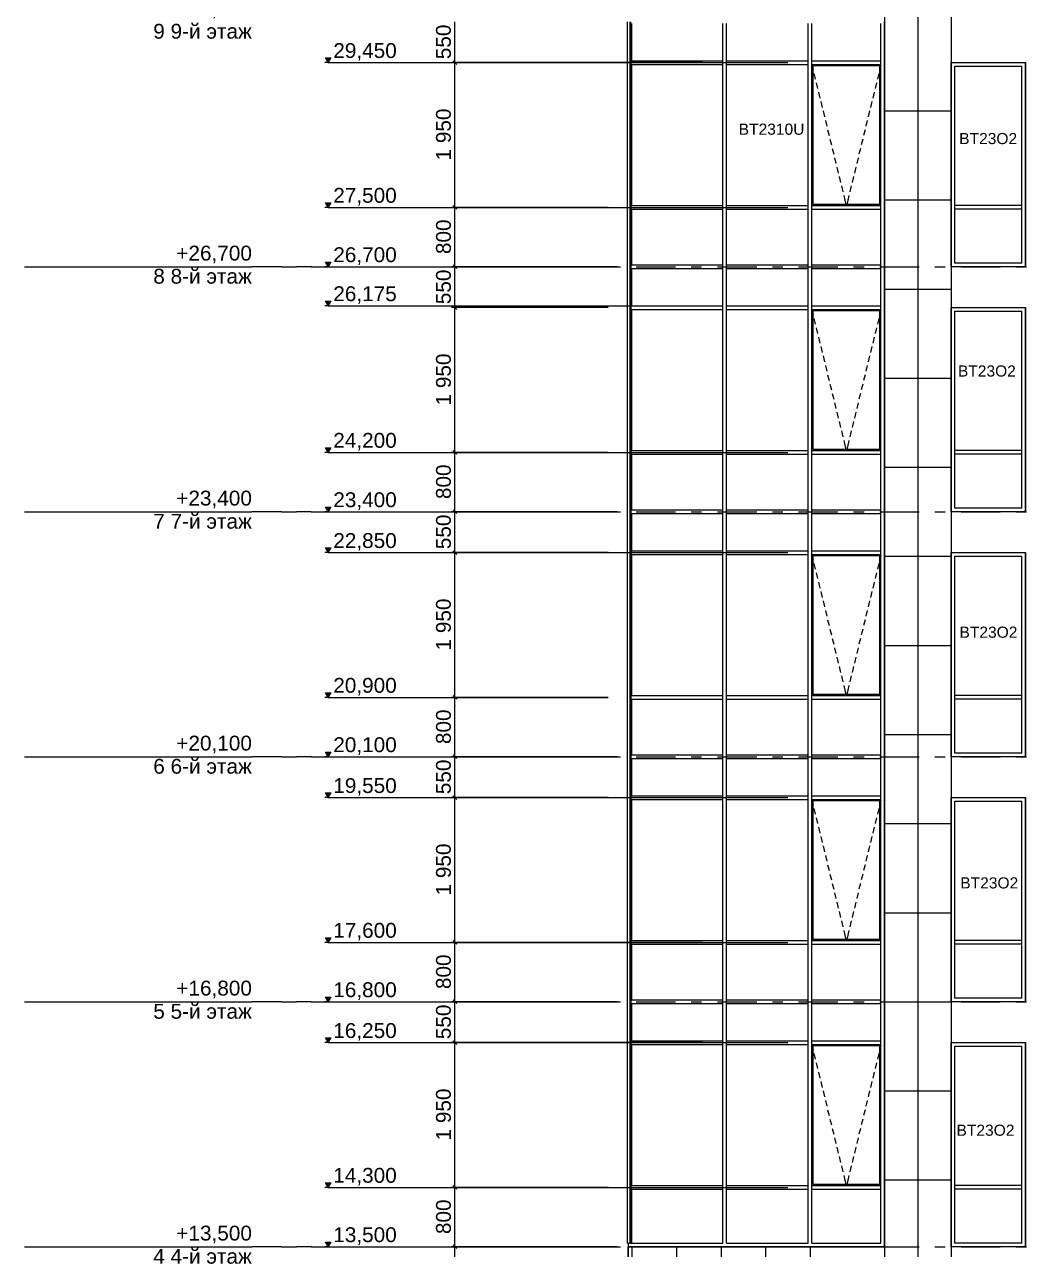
# Model space of a CAD drawing. Header units: millimetres. Extents: x 1499747 to 4341325, y -28481 to 441852.
# Drawn here: x 4170860 to 4184339, y 294117 to 310617 of the extents above; entities that cross this region are included whole.
import ezdxf
from ezdxf.xclip import XClip

# ---------------------------------------------------------------- set-up
doc = ezdxf.new("R2010")
doc.units = ezdxf.units.MM
doc.header["$MEASUREMENT"] = 0
doc.header["$XCLIPFRAME"] = 0
doc.linetypes.add('Штрих-Штриховая', pattern=[1093.611073, 529.166651, -211.666656, 141.111112, -211.666656])
for name, color, linetype, lineweight in [('2  Фасад_26_0_Ном._пера__1_Ном._пера__7', 7, 'Continuous', 18), ('2  Фасад_26_0_Ном._пера__20_Ном._пера__1', 1, 'Continuous', 18), ('2  Фасад_26_Витражные окна_Ном._пера__1_Ном._пера__7', 7, 'Continuous', 18), ('2  Фасад_26_Витражные окна_Ном._пера__20_Ном._пера__1', 1, 'Continuous', 18), ('2  Фасад_26_Витражные окна_Ном._пера__3_Ном._пера__30', 30, 'Continuous', 18), ('2  Фасад_26_Отделка керамика_Ном._пера__1_Ном._пера__7', 7, 'Continuous', 18), ('2  Фасад_26_Размер - Общий_Ном._пера__1_Ном._пера__7', 7, 'Continuous', 18), ('2  Фасад_26_Сетка кладки_Ном._пера__102_Ном._пера__9', 9, 'Continuous', 18), ('2  Фасад_26_Сетка кладки_Ном._пера__1_Ном._пера__7', 7, 'Continuous', 18)]:
    doc.layers.add(name, color=color, linetype=linetype, lineweight=lineweight)
doc.layers.add('Чертеж и Рисунок', color=7, linetype='Continuous')
doc.styles.add('СГЕНЕРИР_СТИЛЬ_2', font='arial.ttf')

# ---------------------------------------------------------------- blocks, each defined once
blk = doc.blocks.new('Чертеж_6_26', base_point=(1593971, 9692))
at = {"layer": '2  Фасад_26_Размер - Общий_Ном._пера__1_Ном._пера__7', "linetype": 'Continuous', "true_color": 0xc7c8ca}
for points in [[(1588382, 39142), (1588419, 39204), (1588346, 39204)], [(1588382, 37192), (1588419, 37254), (1588346, 37254)], [(1588382, 36392), (1588419, 36454), (1588346, 36454)], [(1588382, 35867), (1588419, 35929), (1588346, 35929)], [(1588382, 33892), (1588419, 33954), (1588346, 33954)], [(1588382, 33092), (1588419, 33154), (1588346, 33154)], [(1588382, 32542), (1588419, 32604), (1588346, 32604)], [(1588382, 30592), (1588419, 30654), (1588346, 30654)], [(1588382, 29792), (1588419, 29854), (1588346, 29854)], [(1588382, 29242), (1588419, 29304), (1588346, 29304)], [(1588382, 27292), (1588419, 27354), (1588346, 27354)], [(1588382, 26492), (1588419, 26554), (1588346, 26554)], [(1588382, 25942), (1588419, 26004), (1588346, 26004)], [(1588382, 23992), (1588419, 24054), (1588346, 24054)], [(1588382, 23192), (1588419, 23254), (1588346, 23254)]]:
    blk.add_hatch(color=9, dxfattribs=at).paths.add_polyline_path(points)
at = {"layer": '2  Фасад_26_0_Ном._пера__1_Ном._пера__7', "color": 9, "linetype": 'Continuous', "true_color": 0xc7c8ca}
for p, q in [((1584292, 36392), (1587354, 36392)), ((1587754, 36392), (1587354, 36392)), ((1587754, 36392), (1587954, 36392)), ((1588054, 36392), (1587954, 36392)), ((1588154, 36392), (1588054, 36392)), ((1584292, 33092), (1587354, 33092)), ((1587754, 33092), (1587354, 33092)), ((1587754, 33092), (1587954, 33092)), ((1588054, 33092), (1587954, 33092)), ((1588154, 33092), (1588054, 33092)), ((1584292, 29792), (1587354, 29792)), ((1587754, 29792), (1587354, 29792)), ((1587754, 29792), (1587954, 29792)), ((1588054, 29792), (1587954, 29792)), ((1588154, 29792), (1588054, 29792)), ((1584292, 26492), (1587354, 26492)), ((1587754, 26492), (1587354, 26492)), ((1587754, 26492), (1587954, 26492)), ((1588054, 26492), (1587954, 26492)), ((1588154, 26492), (1588054, 26492)), ((1584292, 23192), (1587354, 23192)), ((1587754, 23192), (1587354, 23192)), ((1587754, 23192), (1587954, 23192)), ((1588054, 23192), (1587954, 23192)), ((1588154, 23192), (1588054, 23192))]:
    blk.add_line(p, q, dxfattribs=at)
at = {"layer": '2  Фасад_26_0_Ном._пера__20_Ном._пера__1', "color": 9, "linetype": 'Штрих-Штриховая', "true_color": 0xc7c8ca}
for p, q in [((1588154, 36392), (1649362, 36392)), ((1588154, 33092), (1649362, 33092)), ((1588154, 29792), (1649362, 29792)), ((1588154, 26492), (1649362, 26492)), ((1588154, 23192), (1649362, 23192))]:
    blk.add_line(p, q, dxfattribs=at)
at = {"layer": '2  Фасад_26_Витражные окна_Ном._пера__1_Ном._пера__7', "color": 9, "linetype": 'Continuous', "true_color": 0xc7c8ca}
for p, q in [((1592412, 39142), (1592412, 39692)), ((1592448, 39142), (1592448, 39692)), ((1592455, 39142), (1592455, 39692)), ((1592467, 39667), (1592467, 39167)), ((1593696, 39142), (1593696, 39667)), ((1593746, 39167), (1593746, 39667)), ((1594846, 39167), (1594846, 39667)), ((1594896, 39167), (1594896, 39667)), ((1595821, 39167), (1595821, 39667)), ((1595871, 39142), (1595871, 39692)), ((1592412, 37192), (1592412, 39142)), ((1592448, 37192), (1592448, 39142)), ((1592455, 37192), (1592455, 39142)), ((1592457, 39142), (1592455, 39142)), ((1592457, 39167), (1593696, 39167)), ((1592457, 39167), (1592457, 39117)), ((1592457, 39117), (1593696, 39117)), ((1592467, 39117), (1592467, 37217)), ((1593696, 39117), (1593696, 39142)), ((1593696, 37192), (1593696, 39117)), ((1593746, 39167), (1593915, 39167)), ((1593746, 39142), (1593746, 39167)), ((1593746, 39117), (1593746, 39142)), ((1593746, 39117), (1593915, 39117)), ((1593746, 37217), (1593746, 39117)), ((1593915, 39167), (1594846, 39167)), ((1593915, 39117), (1594846, 39117)), ((1594846, 39142), (1594846, 39167)), ((1594846, 39117), (1594846, 39142)), ((1594846, 37217), (1594846, 39117)), ((1594896, 39167), (1595821, 39167)), ((1594896, 39142), (1594896, 39167)), ((1594896, 39117), (1594896, 39142)), ((1594896, 39117), (1595821, 39117)), ((1594896, 37217), (1594896, 39117)), ((1595821, 39117), (1595821, 39167)), ((1595821, 37217), (1595821, 39117)), ((1595871, 37192), (1595871, 39142)), ((1597771, 38792), (1597771, 39142)), ((1594911, 39102), (1595806, 39102)), ((1594911, 37232), (1594911, 39102)), ((1595806, 39102), (1595806, 37232)), ((1596821, 38792), (1596821, 39092)), ((1596821, 39092), (1597271, 39092)), ((1597271, 39092), (1597721, 39092)), ((1597721, 38792), (1597721, 39092)), ((1596821, 37392), (1596821, 38792)), ((1597721, 37392), (1597721, 38792)), ((1597771, 37392), (1597771, 38792)), ((1596821, 37217), (1596821, 37392)), ((1597721, 37217), (1597721, 37392)), ((1597771, 37192), (1597771, 37392)), ((1592412, 36392), (1592412, 37192)), ((1592448, 36392), (1592448, 37192)), ((1592457, 37192), (1592455, 37192)), ((1592455, 36392), (1592455, 37192)), ((1592457, 37217), (1593696, 37217)), ((1592457, 37217), (1592457, 37167)), ((1592457, 37167), (1593696, 37167)), ((1592467, 37167), (1592467, 36417)), ((1593696, 37167), (1593696, 37192)), ((1593696, 36392), (1593696, 37167)), ((1593746, 37217), (1593915, 37217)), ((1593746, 37192), (1593746, 37217)), ((1593746, 37167), (1593746, 37192)), ((1593746, 37167), (1593915, 37167)), ((1593746, 36417), (1593746, 37167)), ((1593915, 37217), (1594846, 37217)), ((1593915, 37167), (1594846, 37167)), ((1594846, 37192), (1594846, 37217)), ((1594846, 37167), (1594846, 37192)), ((1594846, 36417), (1594846, 37167)), ((1594896, 37217), (1595821, 37217)), ((1594896, 37192), (1594896, 37217)), ((1594896, 37167), (1594896, 37192)), ((1594896, 37167), (1595821, 37167)), ((1594896, 36417), (1594896, 37167)), ((1595806, 37232), (1594911, 37232)), ((1595821, 37167), (1595821, 37217)), ((1595821, 36417), (1595821, 37167)), ((1595871, 36392), (1595871, 37192)), ((1596821, 37192), (1596821, 37217)), ((1597271, 37217), (1596821, 37217)), ((1596821, 37167), (1596821, 37192)), ((1596821, 36442), (1596821, 37167)), ((1597271, 37167), (1596821, 37167)), ((1597721, 37217), (1597271, 37217)), ((1597721, 37167), (1597271, 37167)), ((1597721, 37192), (1597721, 37217)), ((1597721, 37167), (1597721, 37192)), ((1597721, 36442), (1597721, 37167)), ((1597771, 36392), (1597771, 37192)), ((1592412, 35842), (1592412, 36392)), ((1592448, 35842), (1592448, 36392)), ((1592455, 35842), (1592455, 36392)), ((1592457, 36392), (1592455, 36392)), ((1592457, 36417), (1593696, 36417)), ((1592457, 36417), (1592457, 36367)), ((1592457, 36367), (1593696, 36367)), ((1592467, 36367), (1592467, 35867)), ((1593696, 36367), (1593696, 36392)), ((1593696, 35842), (1593696, 36367)), ((1593746, 36417), (1593915, 36417)), ((1593746, 36392), (1593746, 36417)), ((1593746, 36367), (1593746, 36392)), ((1593746, 36367), (1593915, 36367)), ((1593746, 35867), (1593746, 36367)), ((1593915, 36417), (1594846, 36417)), ((1593915, 36367), (1594846, 36367)), ((1594846, 36392), (1594846, 36417)), ((1594846, 36367), (1594846, 36392)), ((1594846, 35867), (1594846, 36367)), ((1594896, 36417), (1595821, 36417)), ((1594896, 36392), (1594896, 36417)), ((1594896, 36367), (1594896, 36392)), ((1594896, 36367), (1595821, 36367)), ((1594896, 35867), (1594896, 36367)), ((1595821, 36367), (1595821, 36417)), ((1595821, 35867), (1595821, 36367)), ((1595871, 35842), (1595871, 36392)), ((1597271, 36392), (1596771, 36392)), ((1597271, 36442), (1596821, 36442)), ((1597721, 36442), (1597271, 36442)), ((1597771, 36392), (1597271, 36392)), ((1592412, 33892), (1592412, 35842)), ((1592448, 33892), (1592448, 35842)), ((1592457, 35842), (1592455, 35842)), ((1592455, 33892), (1592455, 35842)), ((1592457, 35867), (1593696, 35867)), ((1592457, 35867), (1592457, 35817)), ((1592457, 35817), (1593696, 35817)), ((1592467, 35817), (1592467, 33917)), ((1593696, 35817), (1593696, 35842)), ((1593696, 33892), (1593696, 35817)), ((1593746, 35867), (1593915, 35867)), ((1593746, 35842), (1593746, 35867)), ((1593746, 35817), (1593746, 35842)), ((1593746, 35817), (1593915, 35817)), ((1593746, 33917), (1593746, 35817)), ((1593915, 35867), (1594846, 35867)), ((1593915, 35817), (1594846, 35817)), ((1594846, 35842), (1594846, 35867)), ((1594846, 35817), (1594846, 35842)), ((1594846, 33917), (1594846, 35817)), ((1594896, 35867), (1595821, 35867)), ((1594896, 35842), (1594896, 35867)), ((1594896, 35817), (1594896, 35842)), ((1594896, 35817), (1595821, 35817)), ((1594896, 33917), (1594896, 35817)), ((1595821, 35817), (1595821, 35867)), ((1595821, 33917), (1595821, 35817)), ((1595871, 33892), (1595871, 35842)), ((1597771, 35492), (1597771, 35842)), ((1594911, 35802), (1595806, 35802)), ((1594911, 33932), (1594911, 35802)), ((1595806, 35802), (1595806, 33932)), ((1596821, 35492), (1596821, 35792)), ((1596821, 35792), (1597271, 35792)), ((1597271, 35792), (1597721, 35792)), ((1597721, 35492), (1597721, 35792)), ((1596821, 34092), (1596821, 35492)), ((1597721, 34092), (1597721, 35492)), ((1597771, 34092), (1597771, 35492)), ((1596821, 33917), (1596821, 34092)), ((1597721, 33917), (1597721, 34092)), ((1597771, 33892), (1597771, 34092)), ((1592412, 33092), (1592412, 33892)), ((1592448, 33092), (1592448, 33892)), ((1592455, 33092), (1592455, 33892)), ((1592457, 33892), (1592455, 33892)), ((1592457, 33917), (1593696, 33917)), ((1592457, 33917), (1592457, 33867)), ((1592457, 33867), (1593696, 33867)), ((1592467, 33867), (1592467, 33117)), ((1593696, 33867), (1593696, 33892)), ((1593696, 33092), (1593696, 33867)), ((1593746, 33917), (1593915, 33917)), ((1593746, 33892), (1593746, 33917)), ((1593746, 33867), (1593746, 33892)), ((1593746, 33867), (1593915, 33867)), ((1593746, 33117), (1593746, 33867)), ((1593915, 33917), (1594846, 33917)), ((1593915, 33867), (1594846, 33867)), ((1594846, 33892), (1594846, 33917)), ((1594846, 33867), (1594846, 33892)), ((1594846, 33117), (1594846, 33867)), ((1594896, 33917), (1595821, 33917)), ((1594896, 33892), (1594896, 33917)), ((1594896, 33867), (1594896, 33892)), ((1594896, 33867), (1595821, 33867)), ((1594896, 33117), (1594896, 33867)), ((1595806, 33932), (1594911, 33932)), ((1595821, 33867), (1595821, 33917)), ((1595821, 33117), (1595821, 33867)), ((1595871, 33092), (1595871, 33892)), ((1596821, 33892), (1596821, 33917)), ((1597271, 33917), (1596821, 33917)), ((1596821, 33867), (1596821, 33892)), ((1596821, 33142), (1596821, 33867)), ((1597271, 33867), (1596821, 33867)), ((1597721, 33917), (1597271, 33917)), ((1597721, 33867), (1597271, 33867)), ((1597721, 33892), (1597721, 33917)), ((1597721, 33867), (1597721, 33892)), ((1597721, 33142), (1597721, 33867)), ((1597771, 33092), (1597771, 33892)), ((1592412, 32542), (1592412, 33092)), ((1592448, 32542), (1592448, 33092)), ((1592457, 33092), (1592455, 33092)), ((1592455, 32542), (1592455, 33092)), ((1592457, 33117), (1593696, 33117)), ((1592457, 33117), (1592457, 33067)), ((1592457, 33067), (1593696, 33067)), ((1592467, 33067), (1592467, 32567)), ((1593696, 33067), (1593696, 33092)), ((1593696, 32542), (1593696, 33067)), ((1593746, 33117), (1593915, 33117)), ((1593746, 33092), (1593746, 33117)), ((1593746, 33067), (1593746, 33092)), ((1593746, 33067), (1593915, 33067)), ((1593746, 32567), (1593746, 33067)), ((1593915, 33117), (1594846, 33117)), ((1593915, 33067), (1594846, 33067)), ((1594846, 33092), (1594846, 33117)), ((1594846, 33067), (1594846, 33092)), ((1594846, 32567), (1594846, 33067)), ((1594896, 33117), (1595821, 33117)), ((1594896, 33092), (1594896, 33117)), ((1594896, 33067), (1594896, 33092)), ((1594896, 33067), (1595821, 33067)), ((1594896, 32567), (1594896, 33067)), ((1595821, 33067), (1595821, 33117)), ((1595821, 32567), (1595821, 33067)), ((1595871, 32542), (1595871, 33092)), ((1597271, 33092), (1596771, 33092)), ((1597271, 33142), (1596821, 33142)), ((1597721, 33142), (1597271, 33142)), ((1597771, 33092), (1597271, 33092)), ((1592412, 30592), (1592412, 32542)), ((1592448, 30592), (1592448, 32542)), ((1592455, 30592), (1592455, 32542)), ((1592457, 32542), (1592455, 32542)), ((1592457, 32567), (1593696, 32567)), ((1592457, 32567), (1592457, 32517)), ((1592457, 32517), (1593696, 32517)), ((1592467, 32517), (1592467, 30617)), ((1593696, 32517), (1593696, 32542)), ((1593696, 30592), (1593696, 32517)), ((1593746, 32567), (1593915, 32567)), ((1593746, 32542), (1593746, 32567)), ((1593746, 32517), (1593746, 32542)), ((1593746, 32517), (1593915, 32517)), ((1593746, 30617), (1593746, 32517)), ((1593915, 32567), (1594846, 32567)), ((1593915, 32517), (1594846, 32517)), ((1594846, 32542), (1594846, 32567)), ((1594846, 32517), (1594846, 32542)), ((1594846, 30617), (1594846, 32517)), ((1594896, 32567), (1595821, 32567)), ((1594896, 32542), (1594896, 32567)), ((1594896, 32517), (1594896, 32542)), ((1594896, 32517), (1595821, 32517)), ((1594896, 30617), (1594896, 32517)), ((1595821, 32517), (1595821, 32567)), ((1595821, 30617), (1595821, 32517)), ((1595871, 30592), (1595871, 32542)), ((1597771, 32192), (1597771, 32542)), ((1594911, 32502), (1595806, 32502)), ((1594911, 30632), (1594911, 32502)), ((1595806, 32502), (1595806, 30632)), ((1596821, 32192), (1596821, 32492)), ((1596821, 32492), (1597271, 32492)), ((1597271, 32492), (1597721, 32492)), ((1597721, 32192), (1597721, 32492)), ((1596821, 30792), (1596821, 32192)), ((1597721, 30792), (1597721, 32192)), ((1597771, 30792), (1597771, 32192)), ((1596821, 30617), (1596821, 30792)), ((1597721, 30617), (1597721, 30792)), ((1597771, 30592), (1597771, 30792)), ((1592412, 29792), (1592412, 30592)), ((1592448, 29792), (1592448, 30592)), ((1592457, 30592), (1592455, 30592)), ((1592455, 29792), (1592455, 30592)), ((1592457, 30617), (1593696, 30617)), ((1592457, 30617), (1592457, 30567)), ((1592457, 30567), (1593696, 30567)), ((1592467, 30567), (1592467, 29817)), ((1593696, 30567), (1593696, 30592)), ((1593696, 29792), (1593696, 30567)), ((1593746, 30617), (1593915, 30617)), ((1593746, 30592), (1593746, 30617)), ((1593746, 30567), (1593746, 30592)), ((1593746, 30567), (1593915, 30567)), ((1593746, 29817), (1593746, 30567)), ((1593915, 30617), (1594846, 30617)), ((1593915, 30567), (1594846, 30567)), ((1594846, 30592), (1594846, 30617)), ((1594846, 30567), (1594846, 30592)), ((1594846, 29817), (1594846, 30567)), ((1594896, 30617), (1595821, 30617)), ((1594896, 30592), (1594896, 30617)), ((1594896, 30567), (1594896, 30592)), ((1594896, 30567), (1595821, 30567)), ((1594896, 29817), (1594896, 30567)), ((1595806, 30632), (1594911, 30632)), ((1595821, 30567), (1595821, 30617)), ((1595821, 29817), (1595821, 30567)), ((1595871, 29792), (1595871, 30592)), ((1596821, 30592), (1596821, 30617)), ((1597271, 30617), (1596821, 30617)), ((1596821, 30567), (1596821, 30592)), ((1596821, 29842), (1596821, 30567)), ((1597271, 30567), (1596821, 30567)), ((1597721, 30617), (1597271, 30617)), ((1597721, 30567), (1597271, 30567)), ((1597721, 30592), (1597721, 30617)), ((1597721, 30567), (1597721, 30592)), ((1597721, 29842), (1597721, 30567)), ((1597771, 29792), (1597771, 30592)), ((1592412, 29242), (1592412, 29792)), ((1592448, 29242), (1592448, 29792)), ((1592455, 29242), (1592455, 29792)), ((1592457, 29792), (1592455, 29792)), ((1592457, 29817), (1593696, 29817)), ((1592457, 29817), (1592457, 29767)), ((1592457, 29767), (1593696, 29767)), ((1592467, 29767), (1592467, 29267)), ((1593696, 29767), (1593696, 29792)), ((1593696, 29242), (1593696, 29767)), ((1593746, 29817), (1593915, 29817)), ((1593746, 29792), (1593746, 29817)), ((1593746, 29767), (1593746, 29792)), ((1593746, 29767), (1593915, 29767)), ((1593746, 29267), (1593746, 29767)), ((1593915, 29817), (1594846, 29817)), ((1593915, 29767), (1594846, 29767)), ((1594846, 29792), (1594846, 29817)), ((1594846, 29767), (1594846, 29792)), ((1594846, 29267), (1594846, 29767)), ((1594896, 29817), (1595821, 29817)), ((1594896, 29792), (1594896, 29817)), ((1594896, 29767), (1594896, 29792)), ((1594896, 29767), (1595821, 29767)), ((1594896, 29267), (1594896, 29767)), ((1595821, 29767), (1595821, 29817)), ((1595821, 29267), (1595821, 29767)), ((1595871, 29242), (1595871, 29792)), ((1597271, 29792), (1596771, 29792)), ((1597271, 29842), (1596821, 29842)), ((1597721, 29842), (1597271, 29842)), ((1597771, 29792), (1597271, 29792)), ((1592412, 27292), (1592412, 29242)), ((1592448, 27292), (1592448, 29242)), ((1592457, 29242), (1592455, 29242)), ((1592455, 27292), (1592455, 29242)), ((1592457, 29267), (1593696, 29267)), ((1592457, 29267), (1592457, 29217)), ((1592457, 29217), (1593696, 29217)), ((1592467, 29217), (1592467, 27317)), ((1593696, 29217), (1593696, 29242)), ((1593696, 27292), (1593696, 29217)), ((1593746, 29267), (1593915, 29267)), ((1593746, 29242), (1593746, 29267)), ((1593746, 29217), (1593746, 29242)), ((1593746, 29217), (1593915, 29217)), ((1593746, 27317), (1593746, 29217)), ((1593915, 29267), (1594846, 29267)), ((1593915, 29217), (1594846, 29217)), ((1594846, 29242), (1594846, 29267)), ((1594846, 29217), (1594846, 29242)), ((1594846, 27317), (1594846, 29217)), ((1594896, 29267), (1595821, 29267)), ((1594896, 29242), (1594896, 29267)), ((1594896, 29217), (1594896, 29242)), ((1594896, 29217), (1595821, 29217)), ((1594896, 27317), (1594896, 29217)), ((1595821, 29217), (1595821, 29267)), ((1595821, 27317), (1595821, 29217)), ((1595871, 27292), (1595871, 29242)), ((1597771, 28892), (1597771, 29242)), ((1594911, 29202), (1595806, 29202)), ((1594911, 27332), (1594911, 29202)), ((1595806, 29202), (1595806, 27332)), ((1596821, 28892), (1596821, 29192)), ((1596821, 29192), (1597271, 29192)), ((1597271, 29192), (1597721, 29192)), ((1597721, 28892), (1597721, 29192)), ((1596821, 27492), (1596821, 28892)), ((1597721, 27492), (1597721, 28892)), ((1597771, 27492), (1597771, 28892)), ((1596821, 27317), (1596821, 27492)), ((1597721, 27317), (1597721, 27492)), ((1597771, 27292), (1597771, 27492)), ((1592412, 26492), (1592412, 27292)), ((1592448, 26492), (1592448, 27292)), ((1592455, 26492), (1592455, 27292)), ((1592457, 27292), (1592455, 27292)), ((1592457, 27317), (1593696, 27317)), ((1592457, 27317), (1592457, 27267)), ((1592457, 27267), (1593696, 27267)), ((1592467, 27267), (1592467, 26517)), ((1593696, 27267), (1593696, 27292)), ((1593696, 26492), (1593696, 27267)), ((1593746, 27317), (1593915, 27317)), ((1593746, 27292), (1593746, 27317)), ((1593746, 27267), (1593746, 27292)), ((1593746, 27267), (1593915, 27267)), ((1593746, 26517), (1593746, 27267)), ((1593915, 27317), (1594846, 27317)), ((1593915, 27267), (1594846, 27267)), ((1594846, 27292), (1594846, 27317)), ((1594846, 27267), (1594846, 27292)), ((1594846, 26517), (1594846, 27267)), ((1594896, 27317), (1595821, 27317)), ((1594896, 27292), (1594896, 27317)), ((1594896, 27267), (1594896, 27292)), ((1594896, 27267), (1595821, 27267)), ((1594896, 26517), (1594896, 27267)), ((1595806, 27332), (1594911, 27332)), ((1595821, 27267), (1595821, 27317)), ((1595821, 26517), (1595821, 27267)), ((1595871, 26492), (1595871, 27292)), ((1596821, 27292), (1596821, 27317)), ((1597271, 27317), (1596821, 27317)), ((1596821, 27267), (1596821, 27292)), ((1596821, 26542), (1596821, 27267)), ((1597271, 27267), (1596821, 27267)), ((1597721, 27317), (1597271, 27317)), ((1597721, 27267), (1597271, 27267)), ((1597721, 27292), (1597721, 27317)), ((1597721, 27267), (1597721, 27292)), ((1597721, 26542), (1597721, 27267)), ((1597771, 26492), (1597771, 27292)), ((1592412, 25942), (1592412, 26492)), ((1592448, 25942), (1592448, 26492)), ((1592457, 26492), (1592455, 26492)), ((1592455, 25942), (1592455, 26492)), ((1592457, 26517), (1593696, 26517)), ((1592457, 26517), (1592457, 26467)), ((1592457, 26467), (1593696, 26467)), ((1592467, 26467), (1592467, 25967)), ((1593696, 26467), (1593696, 26492)), ((1593696, 25942), (1593696, 26467)), ((1593746, 26517), (1593915, 26517)), ((1593746, 26492), (1593746, 26517)), ((1593746, 26467), (1593746, 26492)), ((1593746, 26467), (1593915, 26467)), ((1593746, 25967), (1593746, 26467)), ((1593915, 26517), (1594846, 26517)), ((1593915, 26467), (1594846, 26467)), ((1594846, 26492), (1594846, 26517)), ((1594846, 26467), (1594846, 26492)), ((1594846, 25967), (1594846, 26467)), ((1594896, 26517), (1595821, 26517)), ((1594896, 26492), (1594896, 26517)), ((1594896, 26467), (1594896, 26492)), ((1594896, 26467), (1595821, 26467)), ((1594896, 25967), (1594896, 26467)), ((1595821, 26467), (1595821, 26517)), ((1595821, 25967), (1595821, 26467)), ((1595871, 25942), (1595871, 26492)), ((1597271, 26492), (1596771, 26492)), ((1597271, 26542), (1596821, 26542)), ((1597721, 26542), (1597271, 26542)), ((1597771, 26492), (1597271, 26492)), ((1592412, 23992), (1592412, 25942)), ((1592448, 23992), (1592448, 25942)), ((1592455, 23992), (1592455, 25942)), ((1592457, 25942), (1592455, 25942)), ((1592457, 25967), (1593696, 25967)), ((1592457, 25967), (1592457, 25917)), ((1592457, 25917), (1593696, 25917)), ((1592467, 25917), (1592467, 24017)), ((1593696, 25917), (1593696, 25942)), ((1593696, 24017), (1593696, 25917)), ((1593746, 25967), (1593915, 25967)), ((1593746, 25942), (1593746, 25967)), ((1593746, 25917), (1593746, 25942)), ((1593746, 25917), (1593915, 25917)), ((1593746, 24017), (1593746, 25917)), ((1593915, 25967), (1594846, 25967)), ((1593915, 25917), (1594846, 25917)), ((1594846, 25942), (1594846, 25967)), ((1594846, 25917), (1594846, 25942)), ((1594846, 24017), (1594846, 25917)), ((1594896, 25967), (1595821, 25967)), ((1594896, 25942), (1594896, 25967)), ((1594896, 25917), (1594896, 25942)), ((1594896, 25917), (1595821, 25917)), ((1594896, 24017), (1594896, 25917)), ((1595821, 25917), (1595821, 25967)), ((1595821, 24017), (1595821, 25917)), ((1595871, 23992), (1595871, 25942)), ((1597771, 25592), (1597771, 25942)), ((1594911, 25902), (1595806, 25902)), ((1594911, 24032), (1594911, 25902)), ((1595806, 25902), (1595806, 24032)), ((1596821, 25592), (1596821, 25892)), ((1596821, 25892), (1597271, 25892)), ((1597271, 25892), (1597721, 25892)), ((1597721, 25592), (1597721, 25892)), ((1596821, 24192), (1596821, 25592)), ((1597721, 24192), (1597721, 25592)), ((1597771, 24192), (1597771, 25592)), ((1596821, 24017), (1596821, 24192)), ((1597721, 24017), (1597721, 24192)), ((1597771, 23992), (1597771, 24192)), ((1592412, 23242), (1592412, 23992)), ((1592448, 23242), (1592448, 23992)), ((1592455, 23242), (1592455, 23992)), ((1592457, 23992), (1592455, 23992)), ((1592457, 24017), (1593696, 24017)), ((1592457, 24017), (1592457, 23967)), ((1592457, 23967), (1593696, 23967)), ((1592467, 23967), (1592467, 23242)), ((1593696, 23992), (1593696, 24017)), ((1593696, 23242), (1593696, 23992)), ((1593746, 24017), (1593915, 24017)), ((1593746, 23992), (1593746, 24017)), ((1593746, 23967), (1593746, 23992)), ((1593746, 23967), (1593915, 23967)), ((1593746, 23242), (1593746, 23967)), ((1593915, 24017), (1594846, 24017)), ((1593915, 23967), (1594846, 23967)), ((1594846, 23992), (1594846, 24017)), ((1594846, 23967), (1594846, 23992)), ((1594846, 23242), (1594846, 23967)), ((1594896, 24017), (1595821, 24017)), ((1594896, 23992), (1594896, 24017)), ((1594896, 23967), (1594896, 23992)), ((1594896, 23967), (1595821, 23967)), ((1594896, 23242), (1594896, 23967)), ((1595806, 24032), (1594911, 24032)), ((1595821, 23967), (1595821, 24017)), ((1595821, 23242), (1595821, 23967)), ((1595871, 23192), (1595871, 23992)), ((1596821, 23992), (1596821, 24017)), ((1597271, 24017), (1596821, 24017)), ((1596821, 23967), (1596821, 23992)), ((1596821, 23242), (1596821, 23967)), ((1597271, 23967), (1596821, 23967)), ((1597721, 24017), (1597271, 24017)), ((1597721, 23967), (1597271, 23967)), ((1597721, 23992), (1597721, 24017)), ((1597721, 23967), (1597721, 23992)), ((1597721, 23242), (1597721, 23967)), ((1597771, 23192), (1597771, 23992)), ((1592421, 23242), (1592412, 23242)), ((1592421, 23242), (1592439, 23242)), ((1592421, 23242), (1592421, 23192)), ((1592421, 23192), (1593721, 23192)), ((1592448, 23242), (1592439, 23242)), ((1592455, 23242), (1592448, 23242)), ((1592455, 23242), (1593696, 23242)), ((1593721, 23192), (1594871, 23192)), ((1593746, 23242), (1594846, 23242)), ((1594871, 23192), (1595871, 23192)), ((1594896, 23242), (1595821, 23242)), ((1597271, 23192), (1596771, 23192)), ((1597271, 23242), (1596821, 23242)), ((1597721, 23242), (1597271, 23242)), ((1597771, 23192), (1597271, 23192))]:
    blk.add_line(p, q, dxfattribs=at)
at = {"layer": '2  Фасад_26_Витражные окна_Ном._пера__3_Ном._пера__30', "color": 9, "linetype": 'Continuous', "true_color": 0xc7c8ca}
for p, q in [((1594896, 39102), (1594910, 39044)), ((1594922, 38996), (1594941, 38918)), ((1595795, 38996), (1595776, 38918)), ((1595821, 39102), (1595807, 39044)), ((1594953, 38869), (1594972, 38792)), ((1595764, 38869), (1595745, 38792)), ((1594984, 38743), (1595003, 38665)), ((1595015, 38617), (1595034, 38539)), ((1595702, 38617), (1595683, 38539)), ((1595733, 38743), (1595714, 38665)), ((1595046, 38491), (1595065, 38413)), ((1595672, 38491), (1595653, 38413)), ((1595077, 38364), (1595096, 38287)), ((1595641, 38364), (1595622, 38287)), ((1595107, 38238), (1595126, 38160)), ((1595610, 38238), (1595591, 38160)), ((1595138, 38112), (1595157, 38034)), ((1595169, 37985), (1595188, 37908)), ((1595548, 37985), (1595529, 37908)), ((1595579, 38112), (1595560, 38034)), ((1595200, 37859), (1595219, 37782)), ((1595517, 37859), (1595498, 37782)), ((1595231, 37733), (1595250, 37655)), ((1595486, 37733), (1595467, 37655)), ((1595262, 37607), (1595281, 37529)), ((1595293, 37480), (1595312, 37403)), ((1595424, 37480), (1595405, 37403)), ((1595455, 37607), (1595436, 37529)), ((1595324, 37354), (1595340, 37290)), ((1595393, 37354), (1595378, 37290)), ((1595340, 37290), (1595354, 37232)), ((1595354, 37232), (1595357, 37217)), ((1595364, 37232), (1595360, 37217)), ((1595378, 37290), (1595364, 37232)), ((1594896, 35802), (1594910, 35744)), ((1594922, 35696), (1594941, 35618)), ((1595795, 35696), (1595776, 35618)), ((1595821, 35802), (1595807, 35744)), ((1594953, 35569), (1594972, 35492)), ((1595764, 35569), (1595745, 35492)), ((1594984, 35443), (1595003, 35365)), ((1595015, 35317), (1595034, 35239)), ((1595702, 35317), (1595683, 35239)), ((1595733, 35443), (1595714, 35365)), ((1595046, 35191), (1595065, 35113)), ((1595672, 35191), (1595653, 35113)), ((1595077, 35064), (1595096, 34987)), ((1595641, 35064), (1595622, 34987)), ((1595107, 34938), (1595126, 34860)), ((1595610, 34938), (1595591, 34860)), ((1595138, 34812), (1595157, 34734)), ((1595169, 34685), (1595188, 34608)), ((1595548, 34685), (1595529, 34608)), ((1595579, 34812), (1595560, 34734)), ((1595200, 34559), (1595219, 34482)), ((1595517, 34559), (1595498, 34482)), ((1595231, 34433), (1595250, 34355)), ((1595486, 34433), (1595467, 34355)), ((1595262, 34307), (1595281, 34229)), ((1595293, 34180), (1595312, 34103)), ((1595424, 34180), (1595405, 34103)), ((1595455, 34307), (1595436, 34229)), ((1595324, 34054), (1595340, 33990)), ((1595393, 34054), (1595378, 33990)), ((1595340, 33990), (1595354, 33932)), ((1595354, 33932), (1595357, 33917)), ((1595364, 33932), (1595360, 33917)), ((1595378, 33990), (1595364, 33932)), ((1594896, 32502), (1594910, 32444)), ((1594922, 32396), (1594941, 32318)), ((1595795, 32396), (1595776, 32318)), ((1595821, 32502), (1595807, 32444)), ((1594953, 32269), (1594972, 32192)), ((1595764, 32269), (1595745, 32192)), ((1594984, 32143), (1595003, 32065)), ((1595015, 32017), (1595034, 31939)), ((1595702, 32017), (1595683, 31939)), ((1595733, 32143), (1595714, 32065)), ((1595046, 31891), (1595065, 31813)), ((1595672, 31891), (1595653, 31813)), ((1595077, 31764), (1595096, 31687)), ((1595641, 31764), (1595622, 31687)), ((1595107, 31638), (1595126, 31560)), ((1595610, 31638), (1595591, 31560)), ((1595138, 31512), (1595157, 31434)), ((1595169, 31385), (1595188, 31308)), ((1595548, 31385), (1595529, 31308)), ((1595579, 31512), (1595560, 31434)), ((1595200, 31259), (1595219, 31182)), ((1595517, 31259), (1595498, 31182)), ((1595231, 31133), (1595250, 31055)), ((1595486, 31133), (1595467, 31055)), ((1595262, 31007), (1595281, 30929)), ((1595293, 30880), (1595312, 30803)), ((1595424, 30880), (1595405, 30803)), ((1595455, 31007), (1595436, 30929)), ((1595324, 30754), (1595340, 30690)), ((1595393, 30754), (1595378, 30690)), ((1595340, 30690), (1595354, 30632)), ((1595354, 30632), (1595357, 30617)), ((1595364, 30632), (1595360, 30617)), ((1595378, 30690), (1595364, 30632)), ((1594896, 29202), (1594910, 29144)), ((1594922, 29096), (1594941, 29018)), ((1595795, 29096), (1595776, 29018)), ((1595821, 29202), (1595807, 29144)), ((1594953, 28969), (1594972, 28892)), ((1595764, 28969), (1595745, 28892)), ((1594984, 28843), (1595003, 28765)), ((1595015, 28717), (1595034, 28639)), ((1595702, 28717), (1595683, 28639)), ((1595733, 28843), (1595714, 28765)), ((1595046, 28591), (1595065, 28513)), ((1595672, 28591), (1595653, 28513)), ((1595077, 28464), (1595096, 28387)), ((1595641, 28464), (1595622, 28387)), ((1595107, 28338), (1595126, 28260)), ((1595610, 28338), (1595591, 28260)), ((1595138, 28212), (1595157, 28134)), ((1595169, 28085), (1595188, 28008)), ((1595548, 28085), (1595529, 28008)), ((1595579, 28212), (1595560, 28134)), ((1595200, 27959), (1595219, 27882)), ((1595517, 27959), (1595498, 27882)), ((1595231, 27833), (1595250, 27755)), ((1595486, 27833), (1595467, 27755)), ((1595262, 27707), (1595281, 27629)), ((1595293, 27580), (1595312, 27503)), ((1595424, 27580), (1595405, 27503)), ((1595455, 27707), (1595436, 27629)), ((1595324, 27454), (1595340, 27390)), ((1595393, 27454), (1595378, 27390)), ((1595340, 27390), (1595354, 27332)), ((1595354, 27332), (1595357, 27317)), ((1595364, 27332), (1595360, 27317)), ((1595378, 27390), (1595364, 27332)), ((1594896, 25902), (1594910, 25844)), ((1594922, 25796), (1594941, 25718)), ((1595795, 25796), (1595776, 25718)), ((1595821, 25902), (1595807, 25844)), ((1594953, 25669), (1594972, 25592)), ((1595764, 25669), (1595745, 25592)), ((1594984, 25543), (1595003, 25465)), ((1595015, 25417), (1595034, 25339)), ((1595702, 25417), (1595683, 25339)), ((1595733, 25543), (1595714, 25465)), ((1595046, 25291), (1595065, 25213)), ((1595672, 25291), (1595653, 25213)), ((1595077, 25164), (1595096, 25087)), ((1595641, 25164), (1595622, 25087)), ((1595107, 25038), (1595126, 24960)), ((1595610, 25038), (1595591, 24960)), ((1595138, 24912), (1595157, 24834)), ((1595169, 24785), (1595188, 24708)), ((1595548, 24785), (1595529, 24708)), ((1595579, 24912), (1595560, 24834)), ((1595200, 24659), (1595219, 24582)), ((1595517, 24659), (1595498, 24582)), ((1595231, 24533), (1595250, 24455)), ((1595486, 24533), (1595467, 24455)), ((1595262, 24407), (1595281, 24329)), ((1595293, 24280), (1595312, 24203)), ((1595424, 24280), (1595405, 24203)), ((1595455, 24407), (1595436, 24329)), ((1595324, 24154), (1595340, 24090)), ((1595393, 24154), (1595378, 24090)), ((1595340, 24090), (1595354, 24032)), ((1595354, 24032), (1595357, 24017)), ((1595364, 24032), (1595360, 24017)), ((1595378, 24090), (1595364, 24032))]:
    blk.add_line(p, q, dxfattribs=at)
at = {"layer": '2  Фасад_26_Отделка керамика_Ном._пера__1_Ном._пера__7', "color": 9, "linetype": 'Continuous', "true_color": 0xc7c8ca}
for p, q in [((1595871, 46292), (1595871, 23192)), ((1596771, 36392), (1596771, 39142)), ((1596771, 39142), (1597771, 39142)), ((1597771, 39142), (1597771, 36392)), ((1597771, 36392), (1596771, 36392)), ((1596771, 33092), (1596771, 35842)), ((1596771, 35842), (1597771, 35842)), ((1597771, 35842), (1597771, 33092)), ((1597771, 33092), (1596771, 33092)), ((1596771, 29792), (1596771, 32542)), ((1596771, 32542), (1597771, 32542)), ((1597771, 32542), (1597771, 29792)), ((1597771, 29792), (1596771, 29792)), ((1596771, 26492), (1596771, 29242)), ((1596771, 29242), (1597771, 29242)), ((1597771, 29242), (1597771, 26492)), ((1597771, 26492), (1596771, 26492)), ((1596771, 23192), (1596771, 25942)), ((1596771, 25942), (1597771, 25942)), ((1597771, 25942), (1597771, 23192)), ((1592421, 19392), (1592421, 23192)), ((1592421, 23192), (1592421, 19392)), ((1595871, 23192), (1592421, 23192)), ((1597771, 23192), (1596771, 23192))]:
    blk.add_line(p, q, dxfattribs=at)
at = {"layer": '2  Фасад_26_Размер - Общий_Ном._пера__1_Ном._пера__7', "color": 9, "linetype": 'Continuous', "true_color": 0xc7c8ca}
for p, q in [((1590088, 39142), (1590088, 39692)), ((1588382, 39142), (1588335, 39142)), ((1588382, 39142), (1588346, 39204)), ((1588346, 39204), (1588419, 39204)), ((1588419, 39204), (1588382, 39142)), ((1588382, 39142), (1594571, 39142)), ((1593421, 39142), (1590041, 39142)), ((1593421, 39142), (1590041, 39142)), ((1590063, 39167), (1590113, 39117)), ((1590063, 39167), (1590113, 39117)), ((1590088, 37192), (1590088, 39142)), ((1588382, 37192), (1588335, 37192)), ((1588382, 37192), (1588346, 37254)), ((1588346, 37254), (1588419, 37254)), ((1588419, 37254), (1588382, 37192)), ((1588382, 37192), (1594571, 37192)), ((1592151, 37192), (1590041, 37192)), ((1592151, 37192), (1590041, 37192)), ((1590063, 37217), (1590113, 37167)), ((1590063, 37217), (1590113, 37167)), ((1590088, 36392), (1590088, 37192)), ((1588382, 36392), (1588335, 36392)), ((1588382, 36392), (1588346, 36454)), ((1588346, 36454), (1588419, 36454)), ((1588419, 36454), (1588382, 36392)), ((1588382, 36392), (1592271, 36392)), ((1592271, 36392), (1590041, 36392)), ((1592271, 36392), (1590041, 36392)), ((1590063, 36417), (1590113, 36367)), ((1590063, 36417), (1590113, 36367)), ((1590088, 35842), (1590088, 36392)), ((1588382, 35867), (1588335, 35867)), ((1588382, 35867), (1588346, 35929)), ((1588346, 35929), (1588419, 35929)), ((1588419, 35929), (1588382, 35867)), ((1588382, 35867), (1593615, 35867)), ((1592151, 35842), (1590041, 35842)), ((1592151, 35842), (1590041, 35842)), ((1590063, 35867), (1590113, 35817)), ((1590063, 35867), (1590113, 35817)), ((1590088, 33892), (1590088, 35842)), ((1588382, 33892), (1588335, 33892)), ((1588382, 33892), (1588346, 33954)), ((1588346, 33954), (1588419, 33954)), ((1588419, 33954), (1588382, 33892)), ((1588382, 33892), (1594571, 33892)), ((1592151, 33892), (1590041, 33892)), ((1592151, 33892), (1590041, 33892)), ((1590063, 33917), (1590113, 33867)), ((1590063, 33917), (1590113, 33867)), ((1590088, 33092), (1590088, 33892)), ((1588382, 33092), (1588335, 33092)), ((1588382, 33092), (1588346, 33154)), ((1588346, 33154), (1588419, 33154)), ((1588419, 33154), (1588382, 33092)), ((1588382, 33092), (1592271, 33092)), ((1592271, 33092), (1590041, 33092)), ((1592271, 33092), (1590041, 33092)), ((1590063, 33117), (1590113, 33067)), ((1590063, 33117), (1590113, 33067)), ((1590088, 32542), (1590088, 33092)), ((1588382, 32542), (1588335, 32542)), ((1588382, 32542), (1588346, 32604)), ((1588346, 32604), (1588419, 32604)), ((1588419, 32604), (1588382, 32542)), ((1588382, 32542), (1594571, 32542)), ((1592151, 32542), (1590041, 32542)), ((1592151, 32542), (1590041, 32542)), ((1590063, 32567), (1590113, 32517)), ((1590063, 32567), (1590113, 32517)), ((1590088, 30592), (1590088, 32542)), ((1588382, 30592), (1588335, 30592)), ((1588382, 30592), (1588346, 30654)), ((1588346, 30654), (1588419, 30654)), ((1588419, 30654), (1588382, 30592)), ((1588382, 30592), (1592151, 30592)), ((1592151, 30592), (1590041, 30592)), ((1592151, 30592), (1590041, 30592)), ((1590063, 30617), (1590113, 30567)), ((1590063, 30617), (1590113, 30567)), ((1590088, 29792), (1590088, 30592)), ((1588382, 29792), (1588335, 29792)), ((1588382, 29792), (1588346, 29854)), ((1588346, 29854), (1588419, 29854)), ((1588419, 29854), (1588382, 29792)), ((1588382, 29792), (1592271, 29792)), ((1592271, 29792), (1590041, 29792)), ((1592271, 29792), (1590041, 29792)), ((1590063, 29817), (1590113, 29767)), ((1590063, 29817), (1590113, 29767)), ((1590088, 29242), (1590088, 29792)), ((1588382, 29242), (1588335, 29242)), ((1588382, 29242), (1588346, 29304)), ((1588346, 29304), (1588419, 29304)), ((1588419, 29304), (1588382, 29242)), ((1588382, 29242), (1594571, 29242)), ((1592151, 29242), (1590041, 29242)), ((1592151, 29242), (1590041, 29242)), ((1590063, 29267), (1590113, 29217)), ((1590063, 29267), (1590113, 29217)), ((1590088, 27292), (1590088, 29242)), ((1588382, 27292), (1588335, 27292)), ((1588382, 27292), (1588346, 27354)), ((1588346, 27354), (1588419, 27354)), ((1588419, 27354), (1588382, 27292)), ((1588382, 27292), (1594571, 27292)), ((1593421, 27292), (1590041, 27292)), ((1593421, 27292), (1590041, 27292)), ((1590063, 27317), (1590113, 27267)), ((1590063, 27317), (1590113, 27267)), ((1590088, 26492), (1590088, 27292)), ((1588382, 26492), (1588335, 26492)), ((1588382, 26492), (1588346, 26554)), ((1588346, 26554), (1588419, 26554)), ((1588419, 26554), (1588382, 26492)), ((1588382, 26492), (1592271, 26492)), ((1592271, 26492), (1590041, 26492)), ((1592271, 26492), (1590041, 26492)), ((1590063, 26517), (1590113, 26467)), ((1590063, 26517), (1590113, 26467)), ((1590088, 25942), (1590088, 26492)), ((1588382, 25942), (1588335, 25942)), ((1588382, 25942), (1588346, 26004)), ((1588346, 26004), (1588419, 26004)), ((1588419, 26004), (1588382, 25942)), ((1588382, 25942), (1594571, 25942)), ((1593421, 25942), (1590041, 25942)), ((1593421, 25942), (1590041, 25942)), ((1590063, 25967), (1590113, 25917)), ((1590063, 25967), (1590113, 25917)), ((1590088, 23992), (1590088, 25942)), ((1588382, 23992), (1588335, 23992)), ((1588382, 23992), (1588346, 24054)), ((1588346, 24054), (1588419, 24054)), ((1588419, 24054), (1588382, 23992)), ((1588382, 23992), (1594571, 23992)), ((1592151, 23992), (1590041, 23992)), ((1592151, 23992), (1590041, 23992)), ((1590063, 24017), (1590113, 23967)), ((1590063, 24017), (1590113, 23967)), ((1590088, 23192), (1590088, 23992)), ((1588382, 23192), (1588335, 23192)), ((1588382, 23192), (1588346, 23254)), ((1588346, 23254), (1588419, 23254)), ((1588419, 23254), (1588382, 23192)), ((1588382, 23192), (1592271, 23192)), ((1592271, 23192), (1590041, 23192)), ((1592271, 23192), (1590041, 23192)), ((1590063, 23217), (1590113, 23167)), ((1590063, 23217), (1590113, 23167)), ((1590088, 22642), (1590088, 23192))]:
    blk.add_line(p, q, dxfattribs=at)
at = {"layer": '2  Фасад_26_Сетка кладки_Ном._пера__102_Ном._пера__9', "color": 9, "linetype": 'Continuous', "true_color": 0xc7c8ca, "flags": 128}
for points in [[(1595872, 50042), (1595872, 9692)], [(1596322, 50042), (1596322, 9692)], [(1596772, 50042), (1596772, 9692)], [(1595872, 38492), (1596772, 38492)], [(1595872, 37292), (1596772, 37292)], [(1595872, 36092), (1596772, 36092)], [(1595872, 34892), (1596772, 34892)], [(1595872, 33692), (1596772, 33692)], [(1595872, 32492), (1596772, 32492)], [(1595872, 31292), (1596772, 31292)], [(1595872, 30092), (1596772, 30092)], [(1595872, 28892), (1596772, 28892)], [(1595872, 27692), (1596772, 27692)], [(1595872, 26492), (1596772, 26492)], [(1595872, 25292), (1596772, 25292)], [(1595872, 24092), (1596772, 24092)], [(1592472, 23192), (1592472, 19392)], [(1593072, 23192), (1593072, 19392)], [(1593672, 23192), (1593672, 9692)], [(1594272, 23192), (1594272, 9692)], [(1594872, 23192), (1594872, 9692)]]:
    blk.add_lwpolyline(points, dxfattribs=at)
at = {"layer": '2  Фасад_26_Сетка кладки_Ном._пера__1_Ном._пера__7', "color": 9, "linetype": 'Continuous', "true_color": 0xc7c8ca}
blk.add_line((1592420, 23192), (1592420, 19392), dxfattribs=at)
at = {"layer": '2  Фасад_26_0_Ном._пера__1_Ном._пера__7', "color": 9, "linetype": 'Continuous', "true_color": 0xc7c8ca, "char_height": 200, "attachment_point": 3, "style": 'СГЕНЕРИР_СТИЛЬ_2'}
for s, insert, line_spacing_factor in [('\\A1;{\\pqr;\\pt0;\\fArial|b0|i0|c204|p0;\\W1.000000;+30,000\\P\\pqr;\\pt0;\\fArial|b0|i0|c204|p0;\\W1.000000;9 9-й этаж}', (1587354, 39976), 0.935057), ('\\A1;{\\pqr;\\pt0;\\fArial|b0|i0|c204|p0;\\W1.000000;+26,700\\P\\pqr;\\pt0;\\fArial|b0|i0|c204|p0;\\W1.000000;8 8-й этаж}', (1587354, 36676), 0.935057), ('\\A1;{\\pqr;\\pt0;\\fArial|b0|i0|c204|p0;\\W1.000000;+23,400\\P\\pqr;\\pt0;\\fArial|b0|i0|c204|p0;\\W1.000000;7 7-й этаж}', (1587354, 33376), 0.936542), ('\\A1;{\\pqr;\\pt0;\\fArial|b0|i0|c204|p0;\\W1.000000;+20,100\\P\\pqr;\\pt0;\\fArial|b0|i0|c204|p0;\\W1.000000;6 6-й этаж}', (1587354, 30076), 0.935057), ('\\A1;{\\pqr;\\pt0;\\fArial|b0|i0|c204|p0;\\W1.000000;+16,800\\P\\pqr;\\pt0;\\fArial|b0|i0|c204|p0;\\W1.000000;5 5-й этаж}', (1587354, 26776), 0.937339), ('\\A1;{\\pqr;\\pt0;\\fArial|b0|i0|c204|p0;\\W1.000000;+13,500\\P\\pqr;\\pt0;\\fArial|b0|i0|c204|p0;\\W1.000000;4 4-й этаж}', (1587354, 23476), 0.936542)]:
    blk.add_mtext(s, dxfattribs=dict(at, insert=insert, line_spacing_factor=line_spacing_factor))
at = {"layer": '2  Фасад_26_Витражные окна_Ном._пера__20_Ном._пера__1', "color": 9, "linetype": 'Continuous', "true_color": 0xc7c8ca, "char_height": 150, "attachment_point": 4, "style": 'СГЕНЕРИР_СТИЛЬ_2'}
for s, insert in [('\\A1;{\\pql;\\fArial|b0|i0|c204|p0;\\W1.000000;ВТ2310U}', (1593909, 38244)), ('\\A1;{\\pql;\\fArial|b0|i0|c204|p0;\\W1.000000;ВТ23О2}', (1596878, 38118)), ('\\A1;{\\pql;\\fArial|b0|i0|c204|p0;\\W1.000000;ВТ23О2}', (1596861, 34987)), ('\\A1;{\\pql;\\fArial|b0|i0|c204|p0;\\W1.000000;ВТ23О2}', (1596882, 31469)), ('\\A1;{\\pql;\\fArial|b0|i0|c204|p0;\\W1.000000;ВТ23О2}', (1596893, 28092)), ('\\A1;{\\pql;\\fArial|b0|i0|c204|p0;\\W1.000000;ВТ23О2}', (1596842, 24761))]:
    blk.add_mtext(s, dxfattribs=dict(at, insert=insert))
at = {"layer": '2  Фасад_26_Размер - Общий_Ном._пера__1_Ном._пера__7', "color": 9, "linetype": 'Continuous', "true_color": 0xc7c8ca, "char_height": 200, "attachment_point": 7, "rotation": 90, "style": 'СГЕНЕРИР_СТИЛЬ_2'}
for s, insert in [('\\A1;{\\pql;\\fArial|b0|i0|c204|p0;\\W1.000000;550}', (1590036, 39188)), ('\\A1;{\\pql;\\fArial|b0|i0|c204|p0;\\W1.000000;1\xa0950}', (1590036, 37824)), ('\\A1;{\\pql;\\fArial|b0|i0|c204|p0;\\W1.000000;800}', (1590036, 36563)), ('\\A1;{\\pql;\\fArial|b0|i0|c204|p0;\\W1.000000;550}', (1590036, 35888)), ('\\A1;{\\pql;\\fArial|b0|i0|c204|p0;\\W1.000000;1\xa0950}', (1590036, 34524)), ('\\A1;{\\pql;\\fArial|b0|i0|c204|p0;\\W1.000000;800}', (1590036, 33263)), ('\\A1;{\\pql;\\fArial|b0|i0|c204|p0;\\W1.000000;550}', (1590036, 32588)), ('\\A1;{\\pql;\\fArial|b0|i0|c204|p0;\\W1.000000;1\xa0950}', (1590036, 31224)), ('\\A1;{\\pql;\\fArial|b0|i0|c204|p0;\\W1.000000;800}', (1590036, 29963)), ('\\A1;{\\pql;\\fArial|b0|i0|c204|p0;\\W1.000000;550}', (1590036, 29288)), ('\\A1;{\\pql;\\fArial|b0|i0|c204|p0;\\W1.000000;1\xa0950}', (1590036, 27924)), ('\\A1;{\\pql;\\fArial|b0|i0|c204|p0;\\W1.000000;800}', (1590036, 26663)), ('\\A1;{\\pql;\\fArial|b0|i0|c204|p0;\\W1.000000;550}', (1590036, 25988)), ('\\A1;{\\pql;\\fArial|b0|i0|c204|p0;\\W1.000000;1\xa0950}', (1590036, 24624)), ('\\A1;{\\pql;\\fArial|b0|i0|c204|p0;\\W1.000000;800}', (1590036, 23363))]:
    blk.add_mtext(s, dxfattribs=dict(at, insert=insert))
at = {"layer": '2  Фасад_26_Размер - Общий_Ном._пера__1_Ном._пера__7', "color": 9, "linetype": 'Continuous', "true_color": 0xc7c8ca, "char_height": 200, "attachment_point": 7, "style": 'СГЕНЕРИР_СТИЛЬ_2'}
for s, insert in [('\\A1;{\\pql;\\fArial|b0|i0|c204|p0;\\W1.000000;29,450}', (1588450, 39167)), ('\\A1;{\\pql;\\fArial|b0|i0|c204|p0;\\W1.000000;27,500}', (1588450, 37217)), ('\\A1;{\\pql;\\fArial|b0|i0|c204|p0;\\W1.000000;26,700}', (1588450, 36417)), ('\\A1;{\\pql;\\fArial|b0|i0|c204|p0;\\W1.000000;26,175}', (1588450, 35892)), ('\\A1;{\\pql;\\fArial|b0|i0|c204|p0;\\W1.000000;24,200}', (1588450, 33917)), ('\\A1;{\\pql;\\fArial|b0|i0|c204|p0;\\W1.000000;23,400}', (1588450, 33117)), ('\\A1;{\\pql;\\fArial|b0|i0|c204|p0;\\W1.000000;22,850}', (1588450, 32567)), ('\\A1;{\\pql;\\fArial|b0|i0|c204|p0;\\W1.000000;20,900}', (1588450, 30617)), ('\\A1;{\\pql;\\fArial|b0|i0|c204|p0;\\W1.000000;20,100}', (1588450, 29817)), ('\\A1;{\\pql;\\fArial|b0|i0|c204|p0;\\W1.000000;19,550}', (1588450, 29267)), ('\\A1;{\\pql;\\fArial|b0|i0|c204|p0;\\W1.000000;17,600}', (1588450, 27317)), ('\\A1;{\\pql;\\fArial|b0|i0|c204|p0;\\W1.000000;16,800}', (1588450, 26517)), ('\\A1;{\\pql;\\fArial|b0|i0|c204|p0;\\W1.000000;16,250}', (1588450, 25967)), ('\\A1;{\\pql;\\fArial|b0|i0|c204|p0;\\W1.000000;14,300}', (1588450, 24017)), ('\\A1;{\\pql;\\fArial|b0|i0|c204|p0;\\W1.000000;13,500}', (1588450, 23217))]:
    blk.add_mtext(s, dxfattribs=dict(at, insert=insert))

msp = doc.modelspace()

# ---------------------------------------------------------------- block references
at = {"layer": 'Чертеж и Рисунок', "linetype": 'Continuous'}
ref = msp.add_blockref('Чертеж_6_26', (4180538.6, 280653.8), dxfattribs=at)
XClip(ref).set_block_clipping_path([(1584000, -1363.8745008171), (1668000, 58641.949014614)])

doc.saveas('drawing.dxf')
